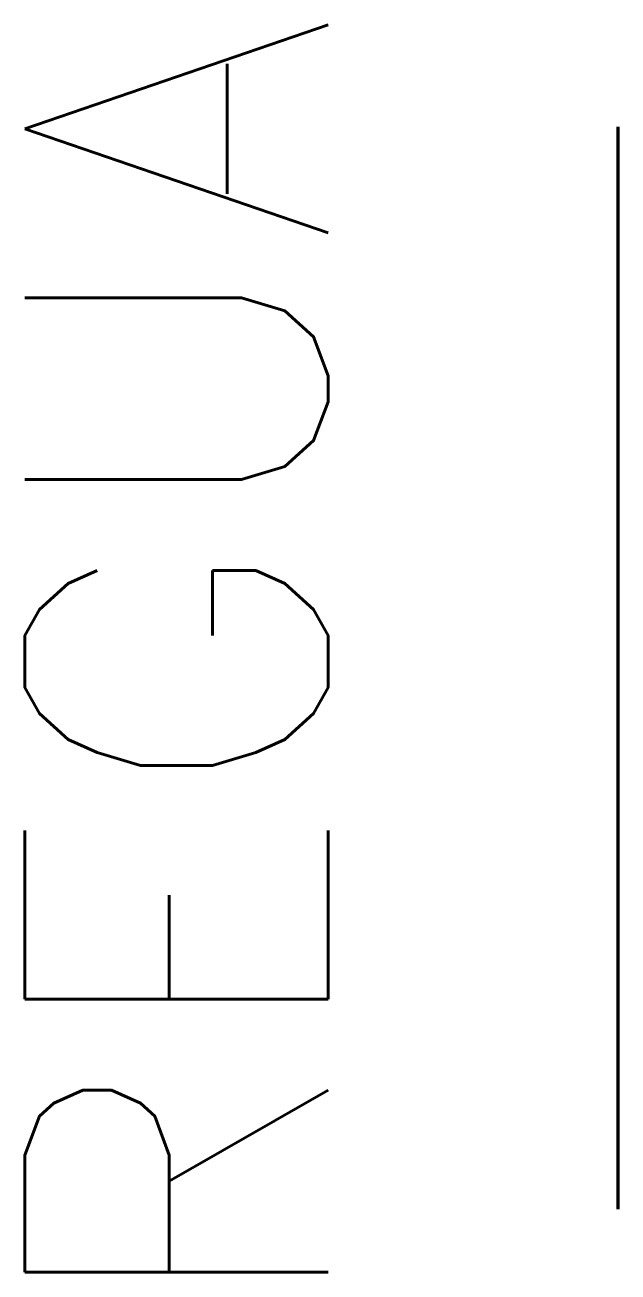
# Model space of a CAD drawing. Header units: millimetres. Extents: x 204.5 to 210, y 189.4 to 200.9.
import ezdxf
from ezdxf.enums import TextEntityAlignment as Align

# ---------------------------------------------------------------- set-up
doc = ezdxf.new("R2010")
doc.units = ezdxf.units.MM
doc.header["$MEASUREMENT"] = 0
doc.layers.get('0').update_dxf_attribs({"linetype": 'CONTINUOUS'})
doc.styles.add('ROMANS', font='romans')

msp = doc.modelspace()

# ---------------------------------------------------------------- linework, layer by layer
at = {"color": 3, "linetype": 'Continuous', "lineweight": 80}
msp.add_line((210, 190), (210, 200), dxfattribs=at)

# ---------------------------------------------------------------- texts
at = {"style": 'ROMANS'}
msp.add_attdef('REGUA', text='', height=2.8, rotation=90, dxfattribs=at).set_placement((207.321, 195), align=Align.CENTER)

doc.saveas('drawing.dxf')
